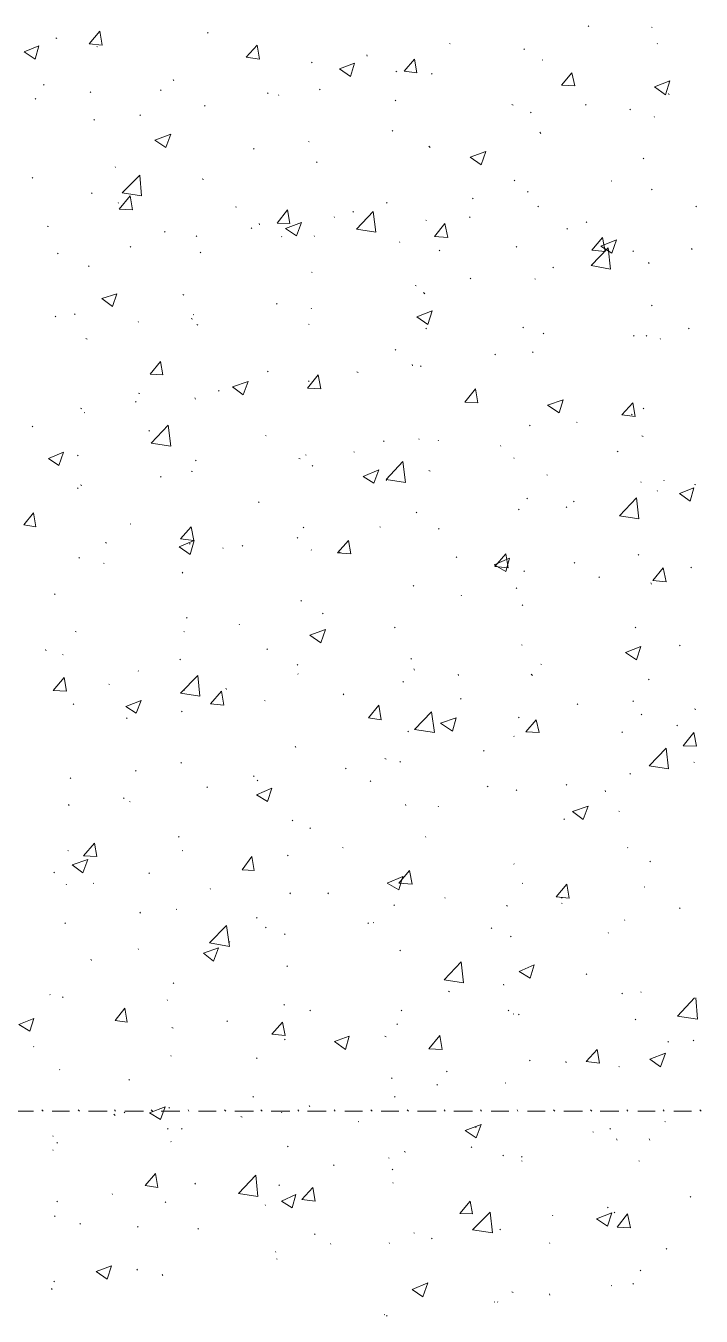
# Model space of a CAD drawing. Header units: millimetres. Extents: x 2928 to 3112, y 1220 to 1280.
# Drawn here: x 2970.219 to 2972.08, y 1251.644 to 1255.199 of the extents above; entities that cross this region are included whole.
import ezdxf

# ---------------------------------------------------------------- set-up
doc = ezdxf.new("R2010")
doc.units = ezdxf.units.MM

msp = doc.modelspace()

# ---------------------------------------------------------------- linework, layer by layer
at = {"color": 92, "linetype": 'Continuous', "lineweight": 13, "true_color": 0x00b800}
for points in [[(2970.3934, 1255.14882), (2970.4234, 1255.18382), (2970.4234, 1255.18382)], [(2970.43007, 1255.14549), (2970.4234, 1255.18382), (2970.4234, 1255.18382)], [(2971.77009, 1255.19715), (2971.76842, 1255.19882), (2971.76842, 1255.19882)], [(2971.94509, 1255.19382), (2971.94342, 1255.19549), (2971.94342, 1255.19549)], [(2970.30506, 1255.16382), (2970.30173, 1255.16549), (2970.30173, 1255.16549)], [(2970.3934, 1255.14882), (2970.43007, 1255.14549), (2970.43007, 1255.14549)], [(2970.72174, 1255.17882), (2970.72007, 1255.18049), (2970.72007, 1255.18049)], [(2971.38841, 1255.14882), (2971.38675, 1255.15049), (2971.38675, 1255.15049)], [(2971.96009, 1255.14882), (2971.95842, 1255.15049), (2971.95842, 1255.15049)], [(2970.21506, 1255.12715), (2970.25506, 1255.14382), (2970.25506, 1255.14382)], [(2970.21506, 1255.12715), (2970.24506, 1255.10715), (2970.24506, 1255.10715)], [(2970.24506, 1255.10715), (2970.25506, 1255.14382), (2970.25506, 1255.14382)], [(2970.41673, 1255.14049), (2970.41507, 1255.14215), (2970.41507, 1255.14215)], [(2970.82674, 1255.11215), (2970.85674, 1255.14549), (2970.85674, 1255.14549)], [(2970.82674, 1255.11215), (2970.86341, 1255.10715), (2970.86341, 1255.10715)], [(2970.86341, 1255.10715), (2970.85674, 1255.14549), (2970.85674, 1255.14549)], [(2971.16008, 1255.11549), (2971.15841, 1255.11882), (2971.15841, 1255.11882)], [(2971.59342, 1255.13382), (2971.59175, 1255.13549), (2971.59175, 1255.13549)], [(2971.00841, 1255.09715), (2971.00674, 1255.09882), (2971.00674, 1255.09882)], [(2971.08341, 1255.08049), (2971.12508, 1255.09549), (2971.12508, 1255.09549)], [(2971.08341, 1255.08049), (2971.11341, 1255.05882), (2971.11341, 1255.05882)], [(2971.11341, 1255.05882), (2971.12508, 1255.09549), (2971.12508, 1255.09549)], [(2971.26175, 1255.07382), (2971.29008, 1255.10715), (2971.29008, 1255.10715)], [(2971.29675, 1255.06882), (2971.29008, 1255.10715), (2971.29008, 1255.10715)], [(2971.64342, 1255.10382), (2971.64175, 1255.10549), (2971.64175, 1255.10549)], [(2970.62674, 1255.04715), (2970.62507, 1255.05048), (2970.62507, 1255.05048)], [(2971.24174, 1255.07215), (2971.23841, 1255.07382), (2971.23841, 1255.07382)], [(2971.26175, 1255.07382), (2971.29675, 1255.06882), (2971.29675, 1255.06882)], [(2971.33841, 1255.06549), (2971.33675, 1255.06715), (2971.33675, 1255.06715)], [(2971.69508, 1255.03548), (2971.72342, 1255.06882), (2971.72342, 1255.06882)], [(2971.73175, 1255.03382), (2971.72342, 1255.06882), (2971.72342, 1255.06882)], [(2971.95175, 1255.03048), (2971.99342, 1255.04715), (2971.99342, 1255.04715)], [(2971.98176, 1255.00882), (2971.99342, 1255.04715), (2971.99342, 1255.04715)], [(2970.27006, 1255.03548), (2970.2684, 1255.03715), (2970.2684, 1255.03715)], [(2970.3984, 1255.01548), (2970.39673, 1255.01715), (2970.39673, 1255.01715)], [(2970.59174, 1255.02048), (2970.59007, 1255.02215), (2970.59007, 1255.02215)], [(2970.88674, 1255.01215), (2970.88507, 1255.01382), (2970.88507, 1255.01382)], [(2970.91674, 1255.00715), (2970.91507, 1255.00882), (2970.91507, 1255.00882)], [(2971.03008, 1255.02215), (2971.02841, 1255.02382), (2971.02841, 1255.02382)], [(2971.69508, 1255.03548), (2971.73175, 1255.03382), (2971.73175, 1255.03382)], [(2971.95175, 1255.03048), (2971.98176, 1255.00882), (2971.98176, 1255.00882)], [(2971.99176, 1255.00882), (2971.99009, 1255.01215), (2971.99009, 1255.01215)], [(2970.24673, 1254.99715), (2970.24506, 1254.99882), (2970.24506, 1254.99882)], [(2970.7134, 1254.97715), (2970.71174, 1254.97882), (2970.71174, 1254.97882)], [(2971.23841, 1254.99215), (2971.23674, 1254.99382), (2971.23674, 1254.99382)], [(2971.56175, 1254.98048), (2971.55842, 1254.98215), (2971.55842, 1254.98215)], [(2971.76342, 1254.98048), (2971.76175, 1254.98215), (2971.76175, 1254.98215)], [(2971.88509, 1254.96715), (2971.88342, 1254.96882), (2971.88342, 1254.96882)], [(2970.4084, 1254.93882), (2970.40673, 1254.94048), (2970.40673, 1254.94048)], [(2970.53507, 1254.95215), (2970.5334, 1254.95382), (2970.5334, 1254.95382)], [(2971.61175, 1254.95882), (2971.61008, 1254.96048), (2971.61008, 1254.96048)], [(2971.95175, 1254.94715), (2971.95009, 1254.94882), (2971.95009, 1254.94882)], [(2970.57507, 1254.88382), (2970.6184, 1254.90048), (2970.6184, 1254.90048)], [(2970.60507, 1254.86382), (2970.6184, 1254.90048), (2970.6184, 1254.90048)], [(2971.23008, 1254.90882), (2971.22841, 1254.91048), (2971.22841, 1254.91048)], [(2971.63842, 1254.90215), (2971.63508, 1254.90548), (2971.63508, 1254.90548)], [(2970.57507, 1254.88382), (2970.60507, 1254.86382), (2970.60507, 1254.86382)], [(2971.00007, 1254.87882), (2970.99841, 1254.88048), (2970.99841, 1254.88048)], [(2971.33341, 1254.86382), (2971.33008, 1254.86715), (2971.33008, 1254.86715)], [(2970.84841, 1254.85882), (2970.84674, 1254.86048), (2970.84674, 1254.86048)], [(2971.44341, 1254.83715), (2971.48675, 1254.85215), (2971.48675, 1254.85215)], [(2971.44341, 1254.83715), (2971.47341, 1254.81548), (2971.47341, 1254.81548)], [(2971.47341, 1254.81548), (2971.48675, 1254.85215), (2971.48675, 1254.85215)], [(2971.92175, 1254.83215), (2971.92009, 1254.83382), (2971.92009, 1254.83382)], [(2970.46673, 1254.80881), (2970.46507, 1254.81048), (2970.46507, 1254.81048)], [(2971.02174, 1254.82215), (2971.02007, 1254.82381), (2971.02007, 1254.82381)], [(2970.2384, 1254.77881), (2970.23673, 1254.78048), (2970.23673, 1254.78048)], [(2970.48507, 1254.73881), (2970.5334, 1254.78715), (2970.5334, 1254.78715)], [(2970.5384, 1254.73048), (2970.5334, 1254.78715), (2970.5334, 1254.78715)], [(2970.7084, 1254.77548), (2970.70507, 1254.77715), (2970.70507, 1254.77715)], [(2971.56675, 1254.77215), (2971.56508, 1254.77381), (2971.56508, 1254.77381)], [(2971.83342, 1254.77048), (2971.83175, 1254.77215), (2971.83175, 1254.77215)], [(2970.40173, 1254.73715), (2970.40007, 1254.73881), (2970.40007, 1254.73881)], [(2970.47673, 1254.69381), (2970.50673, 1254.73048), (2970.50673, 1254.73048)], [(2970.48507, 1254.73881), (2970.5384, 1254.73048), (2970.5384, 1254.73048)], [(2970.5134, 1254.69215), (2970.50673, 1254.73048), (2970.50673, 1254.73048)], [(2971.45175, 1254.72215), (2971.45008, 1254.72381), (2971.45008, 1254.72381)], [(2971.60342, 1254.74048), (2971.60175, 1254.74215), (2971.60175, 1254.74215)], [(2971.94509, 1254.74715), (2971.94342, 1254.74881), (2971.94342, 1254.74881)], [(2970.47507, 1254.71048), (2970.4734, 1254.71215), (2970.4734, 1254.71215)], [(2970.47673, 1254.69381), (2970.5134, 1254.69215), (2970.5134, 1254.69215)], [(2970.80007, 1254.69881), (2970.79674, 1254.70048), (2970.79674, 1254.70048)], [(2970.91174, 1254.65548), (2970.94007, 1254.69215), (2970.94007, 1254.69215)], [(2970.94674, 1254.65381), (2970.94007, 1254.69215), (2970.94007, 1254.69215)], [(2971.12174, 1254.68548), (2971.12008, 1254.68715), (2971.12008, 1254.68715)], [(2971.13008, 1254.63881), (2971.17674, 1254.68715), (2971.17674, 1254.68715)], [(2971.18341, 1254.63048), (2971.17674, 1254.68715), (2971.17674, 1254.68715)], [(2971.21508, 1254.71048), (2971.21341, 1254.71215), (2971.21341, 1254.71215)], [(2971.63175, 1254.70048), (2971.63008, 1254.70215), (2971.63008, 1254.70215)], [(2972.06676, 1254.70048), (2972.06509, 1254.70215), (2972.06509, 1254.70215)], [(2970.86341, 1254.65048), (2970.86174, 1254.65381), (2970.86174, 1254.65381)], [(2970.91174, 1254.65548), (2970.94674, 1254.65381), (2970.94674, 1254.65381)], [(2970.93507, 1254.64048), (2970.97841, 1254.65715), (2970.97841, 1254.65715)], [(2970.96507, 1254.62048), (2970.97841, 1254.65715), (2970.97841, 1254.65715)], [(2971.07008, 1254.67048), (2971.06841, 1254.67215), (2971.06841, 1254.67215)], [(2971.32341, 1254.66215), (2971.32175, 1254.66381), (2971.32175, 1254.66381)], [(2971.34508, 1254.61881), (2971.37341, 1254.65381), (2971.37341, 1254.65381)], [(2971.38175, 1254.61548), (2971.37341, 1254.65381), (2971.37341, 1254.65381)], [(2971.44341, 1254.67048), (2971.44175, 1254.67215), (2971.44175, 1254.67215)], [(2971.76509, 1254.65715), (2971.76342, 1254.65881), (2971.76342, 1254.65881)], [(2970.28173, 1254.64548), (2970.2784, 1254.64715), (2970.2784, 1254.64715)], [(2970.6034, 1254.63048), (2970.60174, 1254.63215), (2970.60174, 1254.63215)], [(2970.69007, 1254.61881), (2970.6884, 1254.62048), (2970.6884, 1254.62048)], [(2970.84174, 1254.64048), (2970.84007, 1254.64215), (2970.84007, 1254.64215)], [(2970.92507, 1254.61715), (2970.92341, 1254.61881), (2970.92341, 1254.61881)], [(2970.93507, 1254.64048), (2970.96507, 1254.62048), (2970.96507, 1254.62048)], [(2971.01507, 1254.61881), (2971.01341, 1254.62048), (2971.01341, 1254.62048)], [(2971.13008, 1254.63881), (2971.18341, 1254.63048), (2971.18341, 1254.63048)], [(2971.34508, 1254.61881), (2971.38175, 1254.61548), (2971.38175, 1254.61548)], [(2971.71175, 1254.63881), (2971.71008, 1254.64048), (2971.71008, 1254.64048)], [(2971.77842, 1254.58048), (2971.80842, 1254.61548), (2971.80842, 1254.61548)], [(2971.81509, 1254.57714), (2971.80842, 1254.61548), (2971.80842, 1254.61548)], [(2970.5084, 1254.58881), (2970.50673, 1254.59048), (2970.50673, 1254.59048)], [(2971.25008, 1254.60215), (2971.24841, 1254.60381), (2971.24841, 1254.60381)], [(2971.36008, 1254.57881), (2971.35841, 1254.58048), (2971.35841, 1254.58048)], [(2971.57175, 1254.58881), (2971.57008, 1254.59048), (2971.57008, 1254.59048)], [(2971.77675, 1254.53881), (2971.82342, 1254.58714), (2971.82342, 1254.58714)], [(2971.77842, 1254.58048), (2971.81509, 1254.57714), (2971.81509, 1254.57714)], [(2971.80342, 1254.59214), (2971.84675, 1254.60881), (2971.84675, 1254.60881)], [(2971.80342, 1254.59214), (2971.83342, 1254.57214), (2971.83342, 1254.57214)], [(2971.83009, 1254.52881), (2971.82342, 1254.58714), (2971.82342, 1254.58714)], [(2971.83342, 1254.57214), (2971.84675, 1254.60881), (2971.84675, 1254.60881)], [(2971.89342, 1254.57714), (2971.89175, 1254.57881), (2971.89175, 1254.57881)], [(2972.05509, 1254.58214), (2972.05342, 1254.58548), (2972.05342, 1254.58548)], [(2970.3084, 1254.57048), (2970.30673, 1254.57214), (2970.30673, 1254.57214)], [(2970.70174, 1254.57381), (2970.70007, 1254.57548), (2970.70007, 1254.57548)], [(2971.93675, 1254.54381), (2971.93509, 1254.54714), (2971.93509, 1254.54714)], [(2970.3934, 1254.53548), (2970.39173, 1254.53714), (2970.39173, 1254.53714)], [(2971.00841, 1254.51881), (2971.00674, 1254.52048), (2971.00674, 1254.52048)], [(2971.67342, 1254.53214), (2971.67175, 1254.53381), (2971.67175, 1254.53381)], [(2971.77675, 1254.53881), (2971.83009, 1254.52881), (2971.83009, 1254.52881)], [(2971.29508, 1254.48214), (2971.29175, 1254.48381), (2971.29175, 1254.48381)], [(2971.44508, 1254.50214), (2971.44341, 1254.50381), (2971.44341, 1254.50381)], [(2971.62342, 1254.50048), (2971.62175, 1254.50214), (2971.62175, 1254.50214)], [(2970.4284, 1254.44714), (2970.47007, 1254.46048), (2970.47007, 1254.46048)], [(2970.4284, 1254.44714), (2970.4584, 1254.42548), (2970.4584, 1254.42548)], [(2970.4584, 1254.42548), (2970.47007, 1254.46048), (2970.47007, 1254.46048)], [(2970.65507, 1254.45714), (2970.65174, 1254.45881), (2970.65174, 1254.45881)], [(2971.31841, 1254.46048), (2971.31508, 1254.46381), (2971.31508, 1254.46381)], [(2970.35507, 1254.40381), (2970.3534, 1254.40548), (2970.3534, 1254.40548)], [(2970.68174, 1254.40214), (2970.68007, 1254.40381), (2970.68007, 1254.40381)], [(2970.91174, 1254.43214), (2970.91007, 1254.43381), (2970.91007, 1254.43381)], [(2971.00674, 1254.41881), (2971.00507, 1254.42048), (2971.00507, 1254.42048)], [(2971.29675, 1254.39714), (2971.33841, 1254.41381), (2971.33841, 1254.41381)], [(2971.32675, 1254.37548), (2971.33841, 1254.41381), (2971.33841, 1254.41381)], [(2971.94509, 1254.42714), (2971.94342, 1254.42881), (2971.94342, 1254.42881)], [(2970.30173, 1254.39714), (2970.30006, 1254.39881), (2970.30006, 1254.39881)], [(2970.53007, 1254.38214), (2970.5284, 1254.38381), (2970.5284, 1254.38381)], [(2970.6784, 1254.39048), (2970.67507, 1254.39214), (2970.67507, 1254.39214)], [(2970.6934, 1254.37381), (2970.69007, 1254.37548), (2970.69007, 1254.37548)], [(2971.00007, 1254.37548), (2970.99841, 1254.37714), (2970.99841, 1254.37714)], [(2971.29675, 1254.39714), (2971.32675, 1254.37548), (2971.32675, 1254.37548)], [(2971.32341, 1254.36381), (2971.32175, 1254.36548), (2971.32175, 1254.36548)], [(2971.59008, 1254.36714), (2971.58842, 1254.36881), (2971.58842, 1254.36881)], [(2972.04676, 1254.36381), (2972.04509, 1254.36548), (2972.04509, 1254.36548)], [(2970.3884, 1254.33547), (2970.38507, 1254.33714), (2970.38507, 1254.33714)], [(2971.64675, 1254.35047), (2971.64508, 1254.35214), (2971.64508, 1254.35214)], [(2971.89509, 1254.34381), (2971.89342, 1254.34547), (2971.89342, 1254.34547)], [(2971.93009, 1254.34381), (2971.92842, 1254.34547), (2971.92842, 1254.34547)], [(2971.96842, 1254.33547), (2971.96676, 1254.33714), (2971.96676, 1254.33714)], [(2971.23841, 1254.30547), (2971.23674, 1254.30714), (2971.23674, 1254.30714)], [(2971.51342, 1254.29214), (2971.51175, 1254.29381), (2971.51175, 1254.29381)], [(2971.61675, 1254.29881), (2971.61508, 1254.30047), (2971.61508, 1254.30047)], [(2970.56174, 1254.23881), (2970.59007, 1254.27381), (2970.59007, 1254.27381)], [(2970.59674, 1254.23714), (2970.59007, 1254.27381), (2970.59007, 1254.27381)], [(2971.28508, 1254.26214), (2971.28341, 1254.26547), (2971.28341, 1254.26547)], [(2971.30841, 1254.26047), (2971.30675, 1254.26214), (2971.30675, 1254.26214)], [(2970.56174, 1254.23881), (2970.59674, 1254.23714), (2970.59674, 1254.23714)], [(2970.88674, 1254.24547), (2970.88507, 1254.24714), (2970.88507, 1254.24714)], [(2970.99507, 1254.20047), (2971.02507, 1254.23714), (2971.02507, 1254.23714)], [(2971.03174, 1254.19881), (2971.02507, 1254.23714), (2971.02507, 1254.23714)], [(2971.13508, 1254.24381), (2971.13174, 1254.24547), (2971.13174, 1254.24547)], [(2970.5334, 1254.18547), (2970.53007, 1254.18714), (2970.53007, 1254.18714)], [(2970.75174, 1254.19214), (2970.75007, 1254.19381), (2970.75007, 1254.19381)], [(2970.7884, 1254.20381), (2970.83174, 1254.21881), (2970.83174, 1254.21881)], [(2970.7884, 1254.20381), (2970.81841, 1254.18214), (2970.81841, 1254.18214)], [(2970.81841, 1254.18214), (2970.83174, 1254.21881), (2970.83174, 1254.21881)], [(2970.99507, 1254.20047), (2971.03174, 1254.19881), (2971.03174, 1254.19881)], [(2971.00007, 1254.21881), (2970.99841, 1254.22047), (2970.99841, 1254.22047)], [(2971.42841, 1254.16214), (2971.45841, 1254.19881), (2971.45841, 1254.19881)], [(2971.46508, 1254.16047), (2971.45841, 1254.19881), (2971.45841, 1254.19881)], [(2970.5234, 1254.16214), (2970.52173, 1254.16381), (2970.52173, 1254.16381)], [(2970.68674, 1254.17047), (2970.68507, 1254.17381), (2970.68507, 1254.17381)], [(2971.42841, 1254.16214), (2971.46508, 1254.16047), (2971.46508, 1254.16047)], [(2971.65675, 1254.15381), (2971.70008, 1254.16881), (2971.70008, 1254.16881)], [(2971.65675, 1254.15381), (2971.68842, 1254.13214), (2971.68842, 1254.13214)], [(2971.68842, 1254.13214), (2971.70008, 1254.16881), (2971.70008, 1254.16881)], [(2971.86175, 1254.12714), (2971.89175, 1254.16047), (2971.89175, 1254.16047)], [(2971.89842, 1254.12214), (2971.89175, 1254.16047), (2971.89175, 1254.16047)], [(2970.3734, 1254.14381), (2970.37007, 1254.14547), (2970.37007, 1254.14547)], [(2970.38173, 1254.13214), (2970.38007, 1254.13381), (2970.38007, 1254.13381)], [(2971.86175, 1254.12714), (2971.89842, 1254.12214), (2971.89842, 1254.12214)], [(2971.89009, 1254.12714), (2971.88842, 1254.1288), (2971.88842, 1254.1288)], [(2971.92175, 1254.14381), (2971.92009, 1254.14547), (2971.92009, 1254.14547)], [(2970.2384, 1254.0938), (2970.23673, 1254.09547), (2970.23673, 1254.09547)], [(2970.56007, 1254.08214), (2970.5584, 1254.0838), (2970.5584, 1254.0838)], [(2970.56507, 1254.0488), (2970.61174, 1254.0988), (2970.61174, 1254.0988)], [(2970.6184, 1254.04047), (2970.61174, 1254.0988), (2970.61174, 1254.0988)], [(2971.60842, 1254.09714), (2971.60675, 1254.0988), (2971.60675, 1254.0988)], [(2971.73842, 1254.10547), (2971.73675, 1254.10714), (2971.73675, 1254.10714)], [(2970.56507, 1254.0488), (2970.6184, 1254.04047), (2970.6184, 1254.04047)], [(2970.88174, 1254.0688), (2970.88007, 1254.07047), (2970.88007, 1254.07047)], [(2971.20674, 1254.0538), (2971.20508, 1254.05547), (2971.20508, 1254.05547)], [(2971.30341, 1254.0588), (2971.30175, 1254.06047), (2971.30175, 1254.06047)], [(2971.35675, 1254.05547), (2971.35508, 1254.05714), (2971.35508, 1254.05714)], [(2971.92009, 1254.06714), (2971.91675, 1254.0688), (2971.91675, 1254.0688)], [(2970.28173, 1254.00714), (2970.3234, 1254.0238), (2970.3234, 1254.0238)], [(2970.31006, 1253.98714), (2970.3234, 1254.0238), (2970.3234, 1254.0238)], [(2970.3634, 1254.0138), (2970.36173, 1254.01547), (2970.36173, 1254.01547)], [(2970.99174, 1254.01547), (2970.99007, 1254.01714), (2970.99007, 1254.01714)], [(2971.12508, 1254.0238), (2971.12341, 1254.02547), (2971.12341, 1254.02547)], [(2971.52842, 1254.04047), (2971.52675, 1254.04214), (2971.52675, 1254.04214)], [(2971.56508, 1254.00714), (2971.56342, 1254.0088), (2971.56342, 1254.0088)], [(2971.85175, 1254.02547), (2971.84842, 1254.02714), (2971.84842, 1254.02714)], [(2970.28173, 1254.00714), (2970.31006, 1253.98714), (2970.31006, 1253.98714)], [(2970.6884, 1254.00047), (2970.68674, 1254.00214), (2970.68674, 1254.00214)], [(2970.97507, 1254.00547), (2970.97174, 1254.00714), (2970.97174, 1254.00714)], [(2971.01007, 1253.98547), (2971.00841, 1253.98714), (2971.00841, 1253.98714)], [(2971.14841, 1253.95714), (2971.19174, 1253.97547), (2971.19174, 1253.97547)], [(2971.17841, 1253.9388), (2971.19174, 1253.97547), (2971.19174, 1253.97547)], [(2971.21174, 1253.9488), (2971.25841, 1253.9988), (2971.25841, 1253.9988)], [(2971.26508, 1253.94047), (2971.25841, 1253.9988), (2971.25841, 1253.9988)], [(2971.33341, 1253.97214), (2971.33008, 1253.9738), (2971.33008, 1253.9738)], [(2970.59174, 1253.95547), (2970.59007, 1253.95714), (2970.59007, 1253.95714)], [(2970.6784, 1253.97047), (2970.67507, 1253.97214), (2970.67507, 1253.97214)], [(2971.14841, 1253.95714), (2971.17841, 1253.9388), (2971.17841, 1253.9388)], [(2971.21174, 1253.9488), (2971.26508, 1253.94047), (2971.26508, 1253.94047)], [(2971.21341, 1253.94547), (2971.21174, 1253.94714), (2971.21174, 1253.94714)], [(2971.65675, 1253.96047), (2971.65508, 1253.96214), (2971.65508, 1253.96214)], [(2971.91509, 1253.94047), (2971.91342, 1253.94214), (2971.91342, 1253.94214)], [(2971.97842, 1253.94547), (2971.97676, 1253.94714), (2971.97676, 1253.94714)], [(2970.3634, 1253.9238), (2970.36173, 1253.92547), (2970.36173, 1253.92547)], [(2970.3734, 1253.93214), (2970.37007, 1253.9338), (2970.37007, 1253.9338)], [(2971.96009, 1253.91714), (2971.95842, 1253.9188), (2971.95842, 1253.9188)], [(2972.02009, 1253.91047), (2972.06009, 1253.92547), (2972.06009, 1253.92547)], [(2972.02009, 1253.91047), (2972.05009, 1253.8888), (2972.05009, 1253.8888)], [(2972.05009, 1253.8888), (2972.06009, 1253.92547), (2972.06009, 1253.92547)], [(2972.06509, 1253.9338), (2972.06176, 1253.93547), (2972.06176, 1253.93547)], [(2970.86174, 1253.88547), (2970.86007, 1253.88713), (2970.86007, 1253.88713)], [(2971.57842, 1253.86547), (2971.57675, 1253.86713), (2971.57675, 1253.86713)], [(2971.60175, 1253.89547), (2971.60008, 1253.89714), (2971.60008, 1253.89714)], [(2971.71008, 1253.87213), (2971.70842, 1253.8738), (2971.70842, 1253.8738)], [(2971.73009, 1253.88713), (2971.72842, 1253.8888), (2971.72842, 1253.8888)], [(2971.85509, 1253.8488), (2971.90175, 1253.8988), (2971.90175, 1253.8988)], [(2971.90842, 1253.84047), (2971.90175, 1253.8988), (2971.90175, 1253.8988)], [(2970.2134, 1253.8238), (2970.24006, 1253.85713), (2970.24006, 1253.85713)], [(2970.24673, 1253.8188), (2970.24006, 1253.85713), (2970.24006, 1253.85713)], [(2971.29675, 1253.85713), (2971.29508, 1253.8588), (2971.29508, 1253.8588)], [(2971.85509, 1253.8488), (2971.90842, 1253.84047), (2971.90842, 1253.84047)], [(2970.2134, 1253.8238), (2970.24673, 1253.8188), (2970.24673, 1253.8188)], [(2970.5084, 1253.82547), (2970.50673, 1253.82713), (2970.50673, 1253.82713)], [(2970.64507, 1253.78547), (2970.67507, 1253.8188), (2970.67507, 1253.8188)], [(2970.68174, 1253.78047), (2970.67507, 1253.8188), (2970.67507, 1253.8188)], [(2970.98507, 1253.81547), (2970.98341, 1253.81713), (2970.98341, 1253.81713)], [(2971.19674, 1253.81713), (2971.19508, 1253.8188), (2971.19508, 1253.8188)], [(2971.35841, 1253.81213), (2971.35675, 1253.8138), (2971.35675, 1253.8138)], [(2970.44173, 1253.7738), (2970.4384, 1253.77547), (2970.4384, 1253.77547)], [(2970.64174, 1253.7638), (2970.6834, 1253.78047), (2970.6834, 1253.78047)], [(2970.64174, 1253.7638), (2970.67174, 1253.74213), (2970.67174, 1253.74213)], [(2970.64507, 1253.78547), (2970.68174, 1253.78047), (2970.68174, 1253.78047)], [(2970.67174, 1253.77047), (2970.67007, 1253.77213), (2970.67007, 1253.77213)], [(2970.67174, 1253.74213), (2970.6834, 1253.78047), (2970.6834, 1253.78047)], [(2970.7634, 1253.7588), (2970.76174, 1253.76047), (2970.76174, 1253.76047)], [(2970.81674, 1253.76547), (2970.81507, 1253.76713), (2970.81507, 1253.76713)], [(2970.96841, 1253.78713), (2970.96674, 1253.7888), (2970.96674, 1253.7888)], [(2971.07841, 1253.74713), (2971.10841, 1253.78047), (2971.10841, 1253.78047)], [(2971.11508, 1253.7438), (2971.10841, 1253.78047), (2971.10841, 1253.78047)], [(2970.36673, 1253.73213), (2970.36507, 1253.7338), (2970.36507, 1253.7338)], [(2971.00674, 1253.7538), (2971.00507, 1253.75547), (2971.00507, 1253.75547)], [(2971.07841, 1253.74713), (2971.11508, 1253.7438), (2971.11508, 1253.7438)], [(2971.08508, 1253.74713), (2971.08341, 1253.7488), (2971.08341, 1253.7488)], [(2971.40675, 1253.7338), (2971.40508, 1253.73547), (2971.40508, 1253.73547)], [(2971.51008, 1253.7138), (2971.55175, 1253.73213), (2971.55175, 1253.73213)], [(2971.51175, 1253.7088), (2971.54175, 1253.7438), (2971.54175, 1253.7438)], [(2971.54842, 1253.70547), (2971.54175, 1253.7438), (2971.54175, 1253.7438)], [(2971.54175, 1253.69547), (2971.55175, 1253.73213), (2971.55175, 1253.73213)], [(2971.90842, 1253.74047), (2971.90675, 1253.74213), (2971.90675, 1253.74213)], [(2970.43507, 1253.71713), (2970.4334, 1253.7188), (2970.4334, 1253.7188)], [(2970.65174, 1253.69047), (2970.65007, 1253.6938), (2970.65007, 1253.6938)], [(2971.51008, 1253.7138), (2971.54175, 1253.69547), (2971.54175, 1253.69547)], [(2971.51175, 1253.7088), (2971.54842, 1253.70547), (2971.54842, 1253.70547)], [(2971.59342, 1253.69547), (2971.59175, 1253.69713), (2971.59175, 1253.69713)], [(2971.73175, 1253.7188), (2971.73009, 1253.72047), (2971.73009, 1253.72047)], [(2971.94675, 1253.67047), (2971.97509, 1253.70547), (2971.97509, 1253.70547)], [(2971.98342, 1253.66713), (2971.97509, 1253.70547), (2971.97509, 1253.70547)], [(2972.05342, 1253.70547), (2972.05176, 1253.70713), (2972.05176, 1253.70713)], [(2971.28841, 1253.65546), (2971.28675, 1253.65713), (2971.28675, 1253.65713)], [(2971.80009, 1253.6788), (2971.79842, 1253.68047), (2971.79842, 1253.68047)], [(2971.94342, 1253.66046), (2971.94175, 1253.6638), (2971.94175, 1253.6638)], [(2971.94675, 1253.67047), (2971.98342, 1253.66713), (2971.98342, 1253.66713)], [(2970.30006, 1253.63213), (2970.2984, 1253.6338), (2970.2984, 1253.6338)], [(2971.42008, 1253.6288), (2971.41841, 1253.63046), (2971.41841, 1253.63046)], [(2971.57175, 1253.6488), (2971.57008, 1253.65046), (2971.57008, 1253.65046)], [(2970.97841, 1253.6138), (2970.97674, 1253.61546), (2970.97674, 1253.61546)], [(2971.58842, 1253.60213), (2971.58675, 1253.6038), (2971.58675, 1253.6038)], [(2970.6634, 1253.56713), (2970.66174, 1253.5688), (2970.66174, 1253.5688)], [(2970.80841, 1253.5488), (2970.80674, 1253.55046), (2970.80674, 1253.55046)], [(2971.03841, 1253.5788), (2971.03674, 1253.58046), (2971.03674, 1253.58046)], [(2970.3584, 1253.5288), (2970.35507, 1253.53046), (2970.35507, 1253.53046)], [(2970.65674, 1253.5288), (2970.65507, 1253.53046), (2970.65507, 1253.53046)], [(2971.00174, 1253.52046), (2971.04508, 1253.53546), (2971.04508, 1253.53546)], [(2971.00174, 1253.52046), (2971.03174, 1253.4988), (2971.03174, 1253.4988)], [(2971.03174, 1253.4988), (2971.04508, 1253.53546), (2971.04508, 1253.53546)], [(2971.23674, 1253.54046), (2971.23508, 1253.54213), (2971.23508, 1253.54213)], [(2971.90009, 1253.54046), (2971.89842, 1253.54213), (2971.89842, 1253.54213)], [(2970.27506, 1253.47713), (2970.2734, 1253.48046), (2970.2734, 1253.48046)], [(2970.88507, 1253.48046), (2970.88341, 1253.48213), (2970.88341, 1253.48213)], [(2971.58675, 1253.49213), (2971.58508, 1253.4938), (2971.58508, 1253.4938)], [(2971.87175, 1253.47213), (2971.91342, 1253.4888), (2971.91342, 1253.4888)], [(2971.90175, 1253.45213), (2971.91342, 1253.4888), (2971.91342, 1253.4888)], [(2972.02176, 1253.49046), (2972.02009, 1253.49213), (2972.02009, 1253.49213)], [(2970.32173, 1253.46546), (2970.32006, 1253.46713), (2970.32006, 1253.46713)], [(2970.64507, 1253.45213), (2970.6434, 1253.4538), (2970.6434, 1253.4538)], [(2971.28175, 1253.4538), (2971.28008, 1253.45546), (2971.28008, 1253.45546)], [(2971.64008, 1253.4388), (2971.63842, 1253.44046), (2971.63842, 1253.44046)], [(2971.87175, 1253.47213), (2971.90175, 1253.45213), (2971.90175, 1253.45213)], [(2970.53007, 1253.42046), (2970.5284, 1253.42213), (2970.5284, 1253.42213)], [(2970.64507, 1253.36046), (2970.6934, 1253.40879), (2970.6934, 1253.40879)], [(2970.6984, 1253.35213), (2970.6934, 1253.40879), (2970.6934, 1253.40879)], [(2970.96841, 1253.43713), (2970.96674, 1253.4388), (2970.96674, 1253.4388)], [(2970.97007, 1253.41213), (2970.96841, 1253.41379), (2970.96841, 1253.41379)], [(2971.29008, 1253.42379), (2971.28841, 1253.42713), (2971.28841, 1253.42713)], [(2971.41175, 1253.40879), (2971.41008, 1253.41213), (2971.41008, 1253.41213)], [(2971.61508, 1253.40879), (2971.61175, 1253.41213), (2971.61175, 1253.41213)], [(2970.29506, 1253.36713), (2970.32506, 1253.40379), (2970.32506, 1253.40379)], [(2970.33173, 1253.36546), (2970.32506, 1253.40379), (2970.32506, 1253.40379)], [(2970.45007, 1253.38379), (2970.4484, 1253.38546), (2970.4484, 1253.38546)], [(2970.65674, 1253.36713), (2970.65507, 1253.36879), (2970.65507, 1253.36879)], [(2970.77174, 1253.37046), (2970.77007, 1253.37379), (2970.77007, 1253.37379)], [(2971.26008, 1253.39046), (2971.25841, 1253.39213), (2971.25841, 1253.39213)], [(2971.93675, 1253.39713), (2971.93509, 1253.39879), (2971.93509, 1253.39879)], [(2970.29506, 1253.36713), (2970.33173, 1253.36546), (2970.33173, 1253.36546)], [(2970.49507, 1253.32379), (2970.53673, 1253.34046), (2970.53673, 1253.34046)], [(2970.5234, 1253.30546), (2970.53673, 1253.34046), (2970.53673, 1253.34046)], [(2970.64507, 1253.36046), (2970.6984, 1253.35213), (2970.6984, 1253.35213)], [(2970.7284, 1253.33046), (2970.7584, 1253.36546), (2970.7584, 1253.36546)], [(2970.76507, 1253.32713), (2970.7584, 1253.36546), (2970.7584, 1253.36546)], [(2970.87841, 1253.33879), (2970.87674, 1253.34046), (2970.87674, 1253.34046)], [(2971.09508, 1253.35546), (2971.09341, 1253.35879), (2971.09341, 1253.35879)], [(2971.41841, 1253.34379), (2971.41675, 1253.34546), (2971.41675, 1253.34546)], [(2971.89342, 1253.33713), (2971.89175, 1253.33879), (2971.89175, 1253.33879)], [(2970.35173, 1253.32879), (2970.35007, 1253.33046), (2970.35007, 1253.33046)], [(2970.49507, 1253.32379), (2970.5234, 1253.30546), (2970.5234, 1253.30546)], [(2970.65007, 1253.30879), (2970.6484, 1253.31046), (2970.6484, 1253.31046)], [(2970.7284, 1253.33046), (2970.76507, 1253.32713), (2970.76507, 1253.32713)], [(2971.16341, 1253.29213), (2971.19174, 1253.32713), (2971.19174, 1253.32713)], [(2971.19841, 1253.28713), (2971.19174, 1253.32713), (2971.19174, 1253.32713)], [(2971.29008, 1253.26046), (2971.33675, 1253.30879), (2971.33675, 1253.30879)], [(2971.34508, 1253.25213), (2971.33675, 1253.30879), (2971.33675, 1253.30879)], [(2971.74009, 1253.32879), (2971.73842, 1253.33046), (2971.73842, 1253.33046)], [(2971.91675, 1253.30046), (2971.91509, 1253.30213), (2971.91509, 1253.30213)], [(2972.06509, 1253.31546), (2972.06176, 1253.31713), (2972.06176, 1253.31713)], [(2970.4984, 1253.29046), (2970.49673, 1253.29213), (2970.49673, 1253.29213)], [(2971.16341, 1253.29213), (2971.19841, 1253.28713), (2971.19841, 1253.28713)], [(2971.36175, 1253.27713), (2971.40508, 1253.29213), (2971.40508, 1253.29213)], [(2971.36175, 1253.27713), (2971.39508, 1253.25546), (2971.39508, 1253.25546)], [(2971.39508, 1253.25546), (2971.40508, 1253.29213), (2971.40508, 1253.29213)], [(2971.57842, 1253.29213), (2971.57675, 1253.29379), (2971.57675, 1253.29379)], [(2971.59675, 1253.25379), (2971.62508, 1253.28713), (2971.62508, 1253.28713)], [(2971.63342, 1253.25213), (2971.62508, 1253.28713), (2971.62508, 1253.28713)], [(2972.01509, 1253.27046), (2972.01342, 1253.27213), (2972.01342, 1253.27213)], [(2971.27341, 1253.25379), (2971.27175, 1253.25546), (2971.27175, 1253.25546)], [(2971.29008, 1253.26046), (2971.34508, 1253.25213), (2971.34508, 1253.25213)], [(2971.56508, 1253.24046), (2971.56342, 1253.24213), (2971.56342, 1253.24213)], [(2971.59675, 1253.25379), (2971.63342, 1253.25213), (2971.63342, 1253.25213)], [(2971.86342, 1253.25213), (2971.86175, 1253.25379), (2971.86175, 1253.25379)], [(2972.03009, 1253.21546), (2972.06009, 1253.25213), (2972.06009, 1253.25213)], [(2972.06676, 1253.21379), (2972.06009, 1253.25213), (2972.06009, 1253.25213)], [(2970.96341, 1253.21046), (2970.96174, 1253.21379), (2970.96174, 1253.21379)], [(2971.48175, 1253.20046), (2971.48008, 1253.20213), (2971.48008, 1253.20213)], [(2971.93675, 1253.16046), (2971.98342, 1253.20879), (2971.98342, 1253.20879)], [(2971.99009, 1253.15212), (2971.98342, 1253.20879), (2971.98342, 1253.20879)], [(2972.03009, 1253.21546), (2972.06676, 1253.21379), (2972.06676, 1253.21379)], [(2970.6484, 1253.16712), (2970.64674, 1253.16879), (2970.64674, 1253.16879)], [(2971.21174, 1253.17879), (2971.20841, 1253.18046), (2971.20841, 1253.18046)], [(2971.25174, 1253.17046), (2971.25008, 1253.17212), (2971.25008, 1253.17212)], [(2971.93675, 1253.16046), (2971.99009, 1253.15212), (2971.99009, 1253.15212)], [(2972.06176, 1253.16879), (2972.06009, 1253.17046), (2972.06009, 1253.17046)], [(2970.3434, 1253.12546), (2970.34173, 1253.12712), (2970.34173, 1253.12712)], [(2970.5234, 1253.14546), (2970.52173, 1253.14712), (2970.52173, 1253.14712)], [(2970.84841, 1253.13046), (2970.84674, 1253.13212), (2970.84674, 1253.13212)], [(2970.85841, 1253.11879), (2970.85674, 1253.12046), (2970.85674, 1253.12046)], [(2971.10174, 1253.15212), (2971.10008, 1253.15379), (2971.10008, 1253.15379)], [(2971.88509, 1253.13712), (2971.88342, 1253.13879), (2971.88342, 1253.13879)], [(2970.72007, 1253.10046), (2970.7184, 1253.10212), (2970.7184, 1253.10212)], [(2970.85507, 1253.08046), (2970.89674, 1253.09879), (2970.89674, 1253.09879)], [(2970.88507, 1253.06212), (2970.89674, 1253.09879), (2970.89674, 1253.09879)], [(2971.17008, 1253.11712), (2971.16841, 1253.11879), (2971.16841, 1253.11879)], [(2971.49341, 1253.10212), (2971.49008, 1253.10379), (2971.49008, 1253.10379)], [(2971.57175, 1253.09212), (2971.57008, 1253.09379), (2971.57008, 1253.09379)], [(2971.71008, 1253.10712), (2971.70842, 1253.10879), (2971.70842, 1253.10879)], [(2971.81675, 1253.08879), (2971.81509, 1253.09212), (2971.81509, 1253.09212)], [(2970.3384, 1253.05046), (2970.33673, 1253.05379), (2970.33673, 1253.05379)], [(2970.49007, 1253.07046), (2970.4884, 1253.07212), (2970.4884, 1253.07212)], [(2970.50673, 1253.06046), (2970.50507, 1253.06212), (2970.50507, 1253.06212)], [(2970.85507, 1253.08046), (2970.88507, 1253.06212), (2970.88507, 1253.06212)], [(2971.26675, 1253.05046), (2971.26508, 1253.05379), (2971.26508, 1253.05379)], [(2971.35675, 1253.04712), (2971.35508, 1253.04879), (2971.35508, 1253.04879)], [(2971.72508, 1253.03379), (2971.76842, 1253.04879), (2971.76842, 1253.04879)], [(2971.75509, 1253.01212), (2971.76842, 1253.04879), (2971.76842, 1253.04879)], [(2971.70342, 1253.01212), (2971.70175, 1253.01379), (2971.70175, 1253.01379)], [(2971.72508, 1253.03379), (2971.75509, 1253.01212), (2971.75509, 1253.01212)], [(2971.85509, 1253.03379), (2971.85342, 1253.03546), (2971.85342, 1253.03546)], [(2970.95507, 1253.00879), (2970.95341, 1253.01046), (2970.95341, 1253.01046)], [(2971.00341, 1252.98712), (2971.00174, 1252.98879), (2971.00174, 1252.98879)], [(2970.3784, 1252.91212), (2970.4084, 1252.94712), (2970.4084, 1252.94712)], [(2970.41507, 1252.91045), (2970.4084, 1252.94712), (2970.4084, 1252.94712)], [(2970.64174, 1252.96379), (2970.64007, 1252.96546), (2970.64007, 1252.96546)], [(2971.32175, 1252.96379), (2971.32008, 1252.96546), (2971.32008, 1252.96546)], [(2970.33673, 1252.92545), (2970.33507, 1252.92712), (2970.33507, 1252.92712)], [(2970.3784, 1252.91212), (2970.41507, 1252.91045), (2970.41507, 1252.91045)], [(2970.65174, 1252.92545), (2970.65007, 1252.92712), (2970.65007, 1252.92712)], [(2970.81507, 1252.87379), (2970.84174, 1252.91045), (2970.84174, 1252.91045)], [(2970.84841, 1252.87212), (2970.84174, 1252.91045), (2970.84174, 1252.91045)], [(2970.94174, 1252.91212), (2970.94007, 1252.91379), (2970.94007, 1252.91379)], [(2971.09341, 1252.93379), (2971.09174, 1252.93545), (2971.09174, 1252.93545)], [(2971.87842, 1252.93379), (2971.87675, 1252.93545), (2971.87675, 1252.93545)], [(2970.34673, 1252.88712), (2970.39007, 1252.90212), (2970.39007, 1252.90212)], [(2970.34673, 1252.88712), (2970.37673, 1252.86545), (2970.37673, 1252.86545)], [(2970.37673, 1252.86545), (2970.39007, 1252.90212), (2970.39007, 1252.90212)], [(2970.81507, 1252.87379), (2970.84841, 1252.87212), (2970.84841, 1252.87212)], [(2971.24674, 1252.83712), (2971.27675, 1252.87212), (2971.27675, 1252.87212)], [(2971.28341, 1252.83379), (2971.27675, 1252.87212), (2971.27675, 1252.87212)], [(2971.56508, 1252.88879), (2971.56342, 1252.89045), (2971.56342, 1252.89045)], [(2971.94009, 1252.89545), (2971.93842, 1252.89712), (2971.93842, 1252.89712)], [(2970.2984, 1252.86545), (2970.29673, 1252.86712), (2970.29673, 1252.86712)], [(2970.40673, 1252.83545), (2970.40507, 1252.83712), (2970.40507, 1252.83712)], [(2970.56007, 1252.86379), (2970.5584, 1252.86545), (2970.5584, 1252.86545)], [(2971.21508, 1252.83712), (2971.25841, 1252.85545), (2971.25841, 1252.85545)], [(2971.21508, 1252.83712), (2971.24674, 1252.81879), (2971.24674, 1252.81879)], [(2971.24674, 1252.81879), (2971.25841, 1252.85545), (2971.25841, 1252.85545)], [(2971.24674, 1252.83712), (2971.28341, 1252.83379), (2971.28341, 1252.83379)], [(2971.25841, 1252.85045), (2971.25674, 1252.85212), (2971.25674, 1252.85212)], [(2971.58842, 1252.83545), (2971.58675, 1252.83712), (2971.58675, 1252.83712)], [(2970.33173, 1252.83212), (2970.33007, 1252.83379), (2970.33007, 1252.83379)], [(2970.7284, 1252.82045), (2970.72674, 1252.82212), (2970.72674, 1252.82212)], [(2970.94841, 1252.80712), (2970.94674, 1252.81045), (2970.94674, 1252.81045)], [(2971.05341, 1252.80712), (2971.05174, 1252.81045), (2971.05174, 1252.81045)], [(2971.68008, 1252.79879), (2971.71008, 1252.83379), (2971.71008, 1252.83379)], [(2971.71675, 1252.79545), (2971.71008, 1252.83379), (2971.71008, 1252.83379)], [(2971.92509, 1252.82545), (2971.92342, 1252.82712), (2971.92342, 1252.82712)], [(2970.63507, 1252.76379), (2970.6334, 1252.76545), (2970.6334, 1252.76545)], [(2971.23508, 1252.77545), (2971.23341, 1252.77712), (2971.23341, 1252.77712)], [(2971.37508, 1252.79545), (2971.37341, 1252.79712), (2971.37341, 1252.79712)], [(2971.54675, 1252.77379), (2971.54342, 1252.77545), (2971.54342, 1252.77545)], [(2971.68008, 1252.79879), (2971.71675, 1252.79545), (2971.71675, 1252.79545)], [(2971.69675, 1252.79545), (2971.69508, 1252.79712), (2971.69508, 1252.79712)], [(2971.69675, 1252.78045), (2971.69508, 1252.78212), (2971.69508, 1252.78212)], [(2972.02176, 1252.76712), (2972.02009, 1252.76879), (2972.02009, 1252.76879)], [(2970.53507, 1252.75379), (2970.5334, 1252.75712), (2970.5334, 1252.75712)], [(2970.85674, 1252.74045), (2970.85507, 1252.74212), (2970.85507, 1252.74212)], [(2971.87009, 1252.73379), (2971.86842, 1252.73545), (2971.86842, 1252.73545)], [(2970.3284, 1252.72545), (2970.32673, 1252.72712), (2970.32673, 1252.72712)], [(2970.72507, 1252.67212), (2970.77174, 1252.72045), (2970.77174, 1252.72045)], [(2970.78007, 1252.66212), (2970.77174, 1252.72045), (2970.77174, 1252.72045)], [(2970.88174, 1252.71378), (2970.88007, 1252.71545), (2970.88007, 1252.71545)], [(2970.93341, 1252.69545), (2970.93174, 1252.69712), (2970.93174, 1252.69712)], [(2971.16341, 1252.72545), (2971.16174, 1252.72712), (2971.16174, 1252.72712)], [(2971.17841, 1252.72712), (2971.17674, 1252.72878), (2971.17674, 1252.72878)], [(2971.50342, 1252.71212), (2971.50175, 1252.71378), (2971.50175, 1252.71378)], [(2971.82509, 1252.69878), (2971.82342, 1252.70045), (2971.82342, 1252.70045)], [(2970.7084, 1252.64378), (2970.75007, 1252.65878), (2970.75007, 1252.65878)], [(2970.72507, 1252.67212), (2970.78007, 1252.66212), (2970.78007, 1252.66212)], [(2970.73674, 1252.62212), (2970.75007, 1252.65878), (2970.75007, 1252.65878)], [(2970.78174, 1252.67378), (2970.78007, 1252.67545), (2970.78007, 1252.67545)], [(2971.55675, 1252.68878), (2971.55508, 1252.69045), (2971.55508, 1252.69045)], [(2970.40007, 1252.62378), (2970.3984, 1252.62712), (2970.3984, 1252.62712)], [(2970.53007, 1252.65378), (2970.5284, 1252.65545), (2970.5284, 1252.65545)], [(2970.7084, 1252.64378), (2970.73674, 1252.62212), (2970.73674, 1252.62212)], [(2971.25174, 1252.65045), (2971.25008, 1252.65212), (2971.25008, 1252.65212)], [(2970.94007, 1252.60712), (2970.93841, 1252.60878), (2970.93841, 1252.60878)], [(2971.37175, 1252.57045), (2971.41841, 1252.62045), (2971.41841, 1252.62045)], [(2971.42508, 1252.56212), (2971.41841, 1252.62045), (2971.41841, 1252.62045)], [(2971.57842, 1252.59378), (2971.62008, 1252.61212), (2971.62008, 1252.61212)], [(2971.57842, 1252.59378), (2971.60842, 1252.57545), (2971.60842, 1252.57545)], [(2971.60842, 1252.57545), (2971.62008, 1252.61212), (2971.62008, 1252.61212)], [(2971.76509, 1252.58545), (2971.76342, 1252.58712), (2971.76342, 1252.58712)], [(2970.62674, 1252.56045), (2970.62507, 1252.56212), (2970.62507, 1252.56212)], [(2971.37175, 1252.57045), (2971.42508, 1252.56212), (2971.42508, 1252.56212)], [(2971.53675, 1252.55545), (2971.53508, 1252.55878), (2971.53508, 1252.55878)], [(2970.28673, 1252.52878), (2970.28506, 1252.53045), (2970.28506, 1252.53045)], [(2970.32173, 1252.52212), (2970.32006, 1252.52378), (2970.32006, 1252.52378)], [(2971.38675, 1252.53712), (2971.38341, 1252.53878), (2971.38341, 1252.53878)], [(2971.86342, 1252.53212), (2971.86175, 1252.53378), (2971.86175, 1252.53378)], [(2971.91509, 1252.53545), (2971.91342, 1252.53712), (2971.91342, 1252.53712)], [(2972.01509, 1252.47045), (2972.06176, 1252.52045), (2972.06176, 1252.52045)], [(2972.07009, 1252.46211), (2972.06509, 1252.52045), (2972.06509, 1252.52045)], [(2970.46507, 1252.45878), (2970.49173, 1252.49211), (2970.49173, 1252.49211)], [(2970.4984, 1252.45378), (2970.49173, 1252.49211), (2970.49173, 1252.49211)], [(2970.61007, 1252.51378), (2970.6084, 1252.51545), (2970.6084, 1252.51545)], [(2970.93174, 1252.50045), (2970.93007, 1252.50212), (2970.93007, 1252.50212)], [(2971.00341, 1252.48545), (2971.00174, 1252.48711), (2971.00174, 1252.48711)], [(2971.25508, 1252.48545), (2971.25341, 1252.48711), (2971.25341, 1252.48711)], [(2971.55008, 1252.48545), (2971.54842, 1252.48711), (2971.54842, 1252.48711)], [(2970.20006, 1252.44711), (2970.24173, 1252.46378), (2970.24173, 1252.46378)], [(2970.20006, 1252.44711), (2970.23006, 1252.42878), (2970.23006, 1252.42878)], [(2970.23006, 1252.42878), (2970.24173, 1252.46378), (2970.24173, 1252.46378)], [(2970.46507, 1252.45878), (2970.4984, 1252.45378), (2970.4984, 1252.45378)], [(2970.77507, 1252.45545), (2970.7734, 1252.45711), (2970.7734, 1252.45711)], [(2970.89674, 1252.42045), (2970.92674, 1252.45378), (2970.92674, 1252.45378)], [(2970.93341, 1252.41711), (2970.92674, 1252.45378), (2970.92674, 1252.45378)], [(2971.24341, 1252.44711), (2971.24174, 1252.44878), (2971.24174, 1252.44878)], [(2971.56342, 1252.47545), (2971.56175, 1252.47711), (2971.56175, 1252.47711)], [(2971.57842, 1252.47378), (2971.57675, 1252.47545), (2971.57675, 1252.47545)], [(2971.90009, 1252.46045), (2971.89842, 1252.46211), (2971.89842, 1252.46211)], [(2972.01509, 1252.47045), (2972.07009, 1252.46211), (2972.07009, 1252.46211)], [(2970.62507, 1252.43711), (2970.62174, 1252.43878), (2970.62174, 1252.43878)], [(2970.89674, 1252.42045), (2970.93341, 1252.41711), (2970.93341, 1252.41711)], [(2971.07008, 1252.40045), (2971.11008, 1252.41545), (2971.11008, 1252.41545)], [(2971.10008, 1252.37878), (2971.11008, 1252.41545), (2971.11008, 1252.41545)], [(2971.21174, 1252.41378), (2971.20841, 1252.41545), (2971.20841, 1252.41545)], [(2971.33008, 1252.38045), (2971.36008, 1252.41711), (2971.36008, 1252.41711)], [(2971.36675, 1252.37878), (2971.36008, 1252.41711), (2971.36008, 1252.41711)], [(2970.24173, 1252.38545), (2970.24006, 1252.38711), (2970.24006, 1252.38711)], [(2970.93341, 1252.40545), (2970.93174, 1252.40711), (2970.93174, 1252.40711)], [(2971.07008, 1252.40045), (2971.10008, 1252.37878), (2971.10008, 1252.37878)], [(2971.33008, 1252.38045), (2971.36675, 1252.37878), (2971.36675, 1252.37878)], [(2971.76342, 1252.34545), (2971.79342, 1252.37878), (2971.79342, 1252.37878)], [(2971.80009, 1252.34045), (2971.79342, 1252.37878), (2971.79342, 1252.37878)], [(2971.99009, 1252.39878), (2971.98842, 1252.40045), (2971.98842, 1252.40045)], [(2972.06009, 1252.40211), (2972.05842, 1252.40378), (2972.05842, 1252.40378)], [(2970.62007, 1252.36045), (2970.6184, 1252.36211), (2970.6184, 1252.36211)], [(2970.85674, 1252.35378), (2970.85507, 1252.35545), (2970.85507, 1252.35545)], [(2971.60842, 1252.34711), (2971.60675, 1252.34878), (2971.60675, 1252.34878)], [(2971.70842, 1252.34211), (2971.70675, 1252.34545), (2971.70675, 1252.34545)], [(2971.76342, 1252.34545), (2971.80009, 1252.34045), (2971.80009, 1252.34045)], [(2971.93842, 1252.35211), (2971.98176, 1252.36878), (2971.98176, 1252.36878)], [(2971.93842, 1252.35211), (2971.96842, 1252.33045), (2971.96842, 1252.33045)], [(2971.96842, 1252.33045), (2971.98176, 1252.36878), (2971.98176, 1252.36878)], [(2970.3134, 1252.32211), (2970.31173, 1252.32378), (2970.31173, 1252.32378)], [(2971.38008, 1252.31711), (2971.37841, 1252.31878), (2971.37841, 1252.31878)], [(2971.85509, 1252.33045), (2971.85342, 1252.33211), (2971.85342, 1252.33211)], [(2970.50507, 1252.29378), (2970.5034, 1252.29545), (2970.5034, 1252.29545)], [(2971.22841, 1252.29878), (2971.22674, 1252.30045), (2971.22674, 1252.30045)], [(2971.35341, 1252.28045), (2971.35175, 1252.28211), (2971.35175, 1252.28211)], [(2971.54175, 1252.28545), (2971.54008, 1252.28711), (2971.54008, 1252.28711)], [(2970.84674, 1252.24711), (2970.84507, 1252.24878), (2970.84507, 1252.24878)], [(2971.23674, 1252.24711), (2971.23508, 1252.24878), (2971.23508, 1252.24878)], [(2970.46507, 1252.19711), (2970.46173, 1252.20044), (2970.46173, 1252.20044)], [(2970.49173, 1252.20378), (2970.49007, 1252.20544), (2970.49007, 1252.20544)], [(2970.56007, 1252.20378), (2970.6034, 1252.22044), (2970.6034, 1252.22044)], [(2970.56007, 1252.20378), (2970.59007, 1252.18544), (2970.59007, 1252.18544)], [(2970.59007, 1252.18544), (2970.6034, 1252.22044), (2970.6034, 1252.22044)], [(2970.61507, 1252.21711), (2970.6134, 1252.21878), (2970.6134, 1252.21878)], [(2970.92507, 1252.20378), (2970.92341, 1252.20544), (2970.92341, 1252.20544)], [(2971.00174, 1252.22044), (2971.00007, 1252.22378), (2971.00007, 1252.22378)], [(2970.61174, 1252.15878), (2970.61007, 1252.16044), (2970.61007, 1252.16044)], [(2970.65007, 1252.15878), (2970.6484, 1252.16044), (2970.6484, 1252.16044)], [(2970.81507, 1252.19211), (2970.81174, 1252.19378), (2970.81174, 1252.19378)], [(2971.13674, 1252.17878), (2971.13508, 1252.18044), (2971.13508, 1252.18044)], [(2971.43008, 1252.15544), (2971.47341, 1252.17211), (2971.47341, 1252.17211)], [(2971.46008, 1252.16378), (2971.45841, 1252.16544), (2971.45841, 1252.16544)], [(2971.46008, 1252.13544), (2971.47341, 1252.17211), (2971.47341, 1252.17211)], [(2971.83009, 1252.15878), (2971.82842, 1252.16044), (2971.82842, 1252.16044)], [(2971.98176, 1252.17878), (2971.98009, 1252.18044), (2971.98009, 1252.18044)], [(2970.29506, 1252.13878), (2970.2934, 1252.14044), (2970.2934, 1252.14044)], [(2970.62007, 1252.12378), (2970.6184, 1252.12544), (2970.6184, 1252.12544)], [(2971.43008, 1252.15544), (2971.46008, 1252.13544), (2971.46008, 1252.13544)], [(2971.78342, 1252.15044), (2971.78175, 1252.15211), (2971.78175, 1252.15211)], [(2971.84842, 1252.12878), (2971.84675, 1252.13211), (2971.84675, 1252.13211)], [(2971.93842, 1252.12878), (2971.93675, 1252.13211), (2971.93675, 1252.13211)], [(2970.29506, 1252.10044), (2970.2934, 1252.10211), (2970.2934, 1252.10211)], [(2970.30673, 1252.12044), (2970.30506, 1252.12211), (2970.30506, 1252.12211)], [(2970.94174, 1252.11044), (2970.94007, 1252.11211), (2970.94007, 1252.11211)], [(2971.26508, 1252.09544), (2971.26175, 1252.09711), (2971.26175, 1252.09711)], [(2971.44841, 1252.10878), (2971.44675, 1252.11044), (2971.44675, 1252.11044)], [(2971.06841, 1252.05878), (2971.06674, 1252.06044), (2971.06674, 1252.06044)], [(2971.22008, 1252.07878), (2971.21841, 1252.08044), (2971.21841, 1252.08044)], [(2971.53508, 1252.08544), (2971.53342, 1252.08711), (2971.53342, 1252.08711)], [(2971.58675, 1252.08211), (2971.58508, 1252.08378), (2971.58508, 1252.08378)], [(2971.58675, 1252.07044), (2971.58508, 1252.07211), (2971.58508, 1252.07211)], [(2971.91009, 1252.07044), (2971.90842, 1252.07211), (2971.90842, 1252.07211)], [(2970.5484, 1252.00377), (2970.57674, 1252.03711), (2970.57674, 1252.03711)], [(2970.5834, 1251.99877), (2970.57674, 1252.03711), (2970.57674, 1252.03711)], [(2970.80507, 1251.98211), (2970.85341, 1252.03211), (2970.85341, 1252.03211)], [(2970.85841, 1251.97377), (2970.85341, 1252.03211), (2970.85341, 1252.03211)], [(2971.23008, 1252.04711), (2971.22841, 1252.04878), (2971.22841, 1252.04878)], [(2970.5484, 1252.00377), (2970.5834, 1251.99877), (2970.5834, 1251.99877)], [(2970.68674, 1252.00711), (2970.68507, 1252.01044), (2970.68507, 1252.01044)], [(2970.91841, 1252.00377), (2970.91674, 1252.00544), (2970.91674, 1252.00544)], [(2970.98007, 1251.96544), (2971.01007, 1251.99877), (2971.01007, 1251.99877)], [(2971.01674, 1251.96044), (2971.01007, 1251.99877), (2971.01007, 1251.99877)], [(2971.23174, 1252.01044), (2971.23008, 1252.01211), (2971.23008, 1252.01211)], [(2970.30673, 1251.95877), (2970.30506, 1251.96044), (2970.30506, 1251.96044)], [(2970.4584, 1251.97877), (2970.45673, 1251.98044), (2970.45673, 1251.98044)], [(2970.60507, 1251.95711), (2970.6034, 1251.95877), (2970.6034, 1251.95877)], [(2970.80507, 1251.98211), (2970.85841, 1251.97377), (2970.85841, 1251.97377)], [(2970.88007, 1251.94877), (2970.87841, 1251.95044), (2970.87841, 1251.95044)], [(2970.92341, 1251.96044), (2970.96341, 1251.97877), (2970.96341, 1251.97877)], [(2970.92341, 1251.96044), (2970.95341, 1251.94211), (2970.95341, 1251.94211)], [(2970.95341, 1251.94211), (2970.96341, 1251.97877), (2970.96341, 1251.97877)], [(2970.98007, 1251.96544), (2971.01674, 1251.96044), (2971.01674, 1251.96044)], [(2971.41508, 1251.92711), (2971.44341, 1251.96044), (2971.44341, 1251.96044)], [(2971.45008, 1251.92544), (2971.44341, 1251.96044), (2971.44341, 1251.96044)], [(2972.05176, 1251.97211), (2972.05009, 1251.97377), (2972.05009, 1251.97377)], [(2970.30006, 1251.91877), (2970.2984, 1251.92044), (2970.2984, 1251.92044)], [(2971.41508, 1251.92711), (2971.45008, 1251.92544), (2971.45008, 1251.92544)], [(2971.45008, 1251.88211), (2971.49842, 1251.93044), (2971.49842, 1251.93044)], [(2971.50508, 1251.87377), (2971.49842, 1251.93044), (2971.49842, 1251.93044)], [(2971.67175, 1251.92044), (2971.67008, 1251.92211), (2971.67008, 1251.92211)], [(2971.79175, 1251.91211), (2971.83342, 1251.92877), (2971.83342, 1251.92877)], [(2971.79175, 1251.91211), (2971.82175, 1251.89211), (2971.82175, 1251.89211)], [(2971.82342, 1251.94211), (2971.82175, 1251.94377), (2971.82175, 1251.94377)], [(2971.82175, 1251.89211), (2971.83342, 1251.92877), (2971.83342, 1251.92877)], [(2971.84175, 1251.92877), (2971.84009, 1251.93044), (2971.84009, 1251.93044)], [(2971.84842, 1251.88877), (2971.87675, 1251.92544), (2971.87675, 1251.92544)], [(2971.88509, 1251.88711), (2971.87675, 1251.92544), (2971.87675, 1251.92544)], [(2970.37007, 1251.89711), (2970.3684, 1251.89877), (2970.3684, 1251.89877)], [(2970.5284, 1251.88877), (2970.52673, 1251.89044), (2970.52673, 1251.89044)], [(2970.69507, 1251.88377), (2970.6934, 1251.88544), (2970.6934, 1251.88544)], [(2971.45008, 1251.88211), (2971.50508, 1251.87377), (2971.50508, 1251.87377)], [(2971.52675, 1251.88211), (2971.52508, 1251.88377), (2971.52508, 1251.88377)], [(2971.84842, 1251.88877), (2971.88509, 1251.88711), (2971.88509, 1251.88711)], [(2971.01674, 1251.86877), (2971.01507, 1251.87044), (2971.01507, 1251.87044)], [(2971.06008, 1251.84211), (2971.05841, 1251.84377), (2971.05841, 1251.84377)], [(2971.22174, 1251.84377), (2971.22008, 1251.84544), (2971.22008, 1251.84544)], [(2971.29008, 1251.87211), (2971.28841, 1251.87377), (2971.28841, 1251.87377)], [(2971.33841, 1251.85711), (2971.33675, 1251.85877), (2971.33675, 1251.85877)], [(2971.66342, 1251.84377), (2971.66175, 1251.84544), (2971.66175, 1251.84544)], [(2970.90841, 1251.82044), (2970.90674, 1251.82211), (2970.90674, 1251.82211)], [(2971.98509, 1251.82877), (2971.98342, 1251.83044), (2971.98342, 1251.83044)], [(2970.4134, 1251.7671), (2970.45507, 1251.7821), (2970.45507, 1251.7821)], [(2970.4434, 1251.74544), (2970.45507, 1251.7821), (2970.45507, 1251.7821)], [(2970.52673, 1251.77044), (2970.52507, 1251.77377), (2970.52507, 1251.77377)], [(2970.91174, 1251.80044), (2970.91007, 1251.80211), (2970.91007, 1251.80211)], [(2971.91342, 1251.76877), (2971.91175, 1251.77044), (2971.91175, 1251.77044)], [(2970.2984, 1251.73877), (2970.29673, 1251.74044), (2970.29673, 1251.74044)], [(2970.4134, 1251.7671), (2970.4434, 1251.74544), (2970.4434, 1251.74544)], [(2970.59674, 1251.75544), (2970.59507, 1251.75877), (2970.59507, 1251.75877)], [(2971.28341, 1251.7171), (2971.32675, 1251.73544), (2971.32675, 1251.73544)], [(2971.31341, 1251.6971), (2971.32675, 1251.73544), (2971.32675, 1251.73544)], [(2971.89342, 1251.7321), (2971.89175, 1251.73377), (2971.89175, 1251.73377)], [(2970.29173, 1251.7171), (2970.29006, 1251.72044), (2970.29006, 1251.72044)], [(2971.28341, 1251.7171), (2971.31341, 1251.6971), (2971.31341, 1251.6971)], [(2971.56175, 1251.70877), (2971.55842, 1251.71044), (2971.55842, 1251.71044)], [(2971.66342, 1251.7021), (2971.66175, 1251.70544), (2971.66175, 1251.70544)], [(2971.83342, 1251.7271), (2971.83175, 1251.72877), (2971.83175, 1251.72877)], [(2971.51175, 1251.6821), (2971.51008, 1251.68377), (2971.51008, 1251.68377)], [(2971.52008, 1251.6821), (2971.51842, 1251.68377), (2971.51842, 1251.68377)], [(2971.20841, 1251.6471), (2971.20674, 1251.64877), (2971.20674, 1251.64877)], [(2971.21508, 1251.64377), (2971.21341, 1251.64544), (2971.21341, 1251.64544)]]:
    msp.add_lwpolyline(points, dxfattribs=at)
at = {"color": 7, "linetype": 'Continuous', "lineweight": 20, "true_color": 0x000007}
for points in [[(2970.24006, 1252.20878), (2970.1884, 1252.20878), (2970.1884, 1252.20878)], [(2970.26673, 1252.20878), (2970.2634, 1252.21211), (2970.2634, 1252.21211)], [(2970.34007, 1252.20878), (2970.29173, 1252.20878), (2970.29173, 1252.20878)], [(2970.36673, 1252.20878), (2970.3634, 1252.21211), (2970.3634, 1252.21211)], [(2970.4434, 1252.20878), (2970.39173, 1252.20878), (2970.39173, 1252.20878)], [(2970.46673, 1252.20878), (2970.4634, 1252.21211), (2970.4634, 1252.21211)], [(2970.5434, 1252.20878), (2970.49173, 1252.20878), (2970.49173, 1252.20878)], [(2970.5684, 1252.20878), (2970.56507, 1252.21211), (2970.56507, 1252.21211)], [(2970.6434, 1252.20878), (2970.59174, 1252.20878), (2970.59174, 1252.20878)], [(2970.6684, 1252.20878), (2970.66674, 1252.21211), (2970.66674, 1252.21211)], [(2970.7434, 1252.20878), (2970.69507, 1252.20878), (2970.69507, 1252.20878)], [(2970.77007, 1252.20878), (2970.76674, 1252.21211), (2970.76674, 1252.21211)], [(2970.84674, 1252.20878), (2970.79507, 1252.20878), (2970.79507, 1252.20878)], [(2970.87007, 1252.20878), (2970.86674, 1252.21211), (2970.86674, 1252.21211)], [(2970.94674, 1252.20878), (2970.89507, 1252.20878), (2970.89507, 1252.20878)], [(2970.97174, 1252.20878), (2970.96841, 1252.21211), (2970.96841, 1252.21211)], [(2971.04674, 1252.20878), (2970.99507, 1252.20878), (2970.99507, 1252.20878)], [(2971.07174, 1252.20878), (2971.06841, 1252.21211), (2971.06841, 1252.21211)], [(2971.14674, 1252.20878), (2971.09841, 1252.20878), (2971.09841, 1252.20878)], [(2971.17341, 1252.20878), (2971.17008, 1252.21211), (2971.17008, 1252.21211)], [(2971.24674, 1252.20878), (2971.19841, 1252.20878), (2971.19841, 1252.20878)], [(2971.27341, 1252.20878), (2971.27008, 1252.21211), (2971.27008, 1252.21211)], [(2971.35008, 1252.20878), (2971.29841, 1252.20878), (2971.29841, 1252.20878)], [(2971.37508, 1252.20878), (2971.37175, 1252.21211), (2971.37175, 1252.21211)], [(2971.45008, 1252.20878), (2971.39841, 1252.20878), (2971.39841, 1252.20878)], [(2971.47508, 1252.20878), (2971.47175, 1252.21211), (2971.47175, 1252.21211)], [(2971.55008, 1252.20878), (2971.50175, 1252.20878), (2971.50175, 1252.20878)], [(2971.57508, 1252.20878), (2971.57342, 1252.21211), (2971.57342, 1252.21211)], [(2971.65008, 1252.20878), (2971.60175, 1252.20878), (2971.60175, 1252.20878)], [(2971.67675, 1252.20878), (2971.67342, 1252.21211), (2971.67342, 1252.21211)], [(2971.75342, 1252.20878), (2971.70175, 1252.20878), (2971.70175, 1252.20878)], [(2971.77842, 1252.20878), (2971.77509, 1252.21211), (2971.77509, 1252.21211)], [(2971.85342, 1252.20878), (2971.80175, 1252.20878), (2971.80175, 1252.20878)], [(2971.87842, 1252.20878), (2971.87509, 1252.21211), (2971.87509, 1252.21211)], [(2971.95342, 1252.20878), (2971.90509, 1252.20878), (2971.90509, 1252.20878)], [(2971.97842, 1252.20878), (2971.97509, 1252.21211), (2971.97509, 1252.21211)], [(2972.05342, 1252.20878), (2972.00509, 1252.20878), (2972.00509, 1252.20878)], [(2972.08009, 1252.20878), (2972.07676, 1252.21211), (2972.07676, 1252.21211)]]:
    msp.add_lwpolyline(points, dxfattribs=at)

doc.saveas('drawing.dxf')
